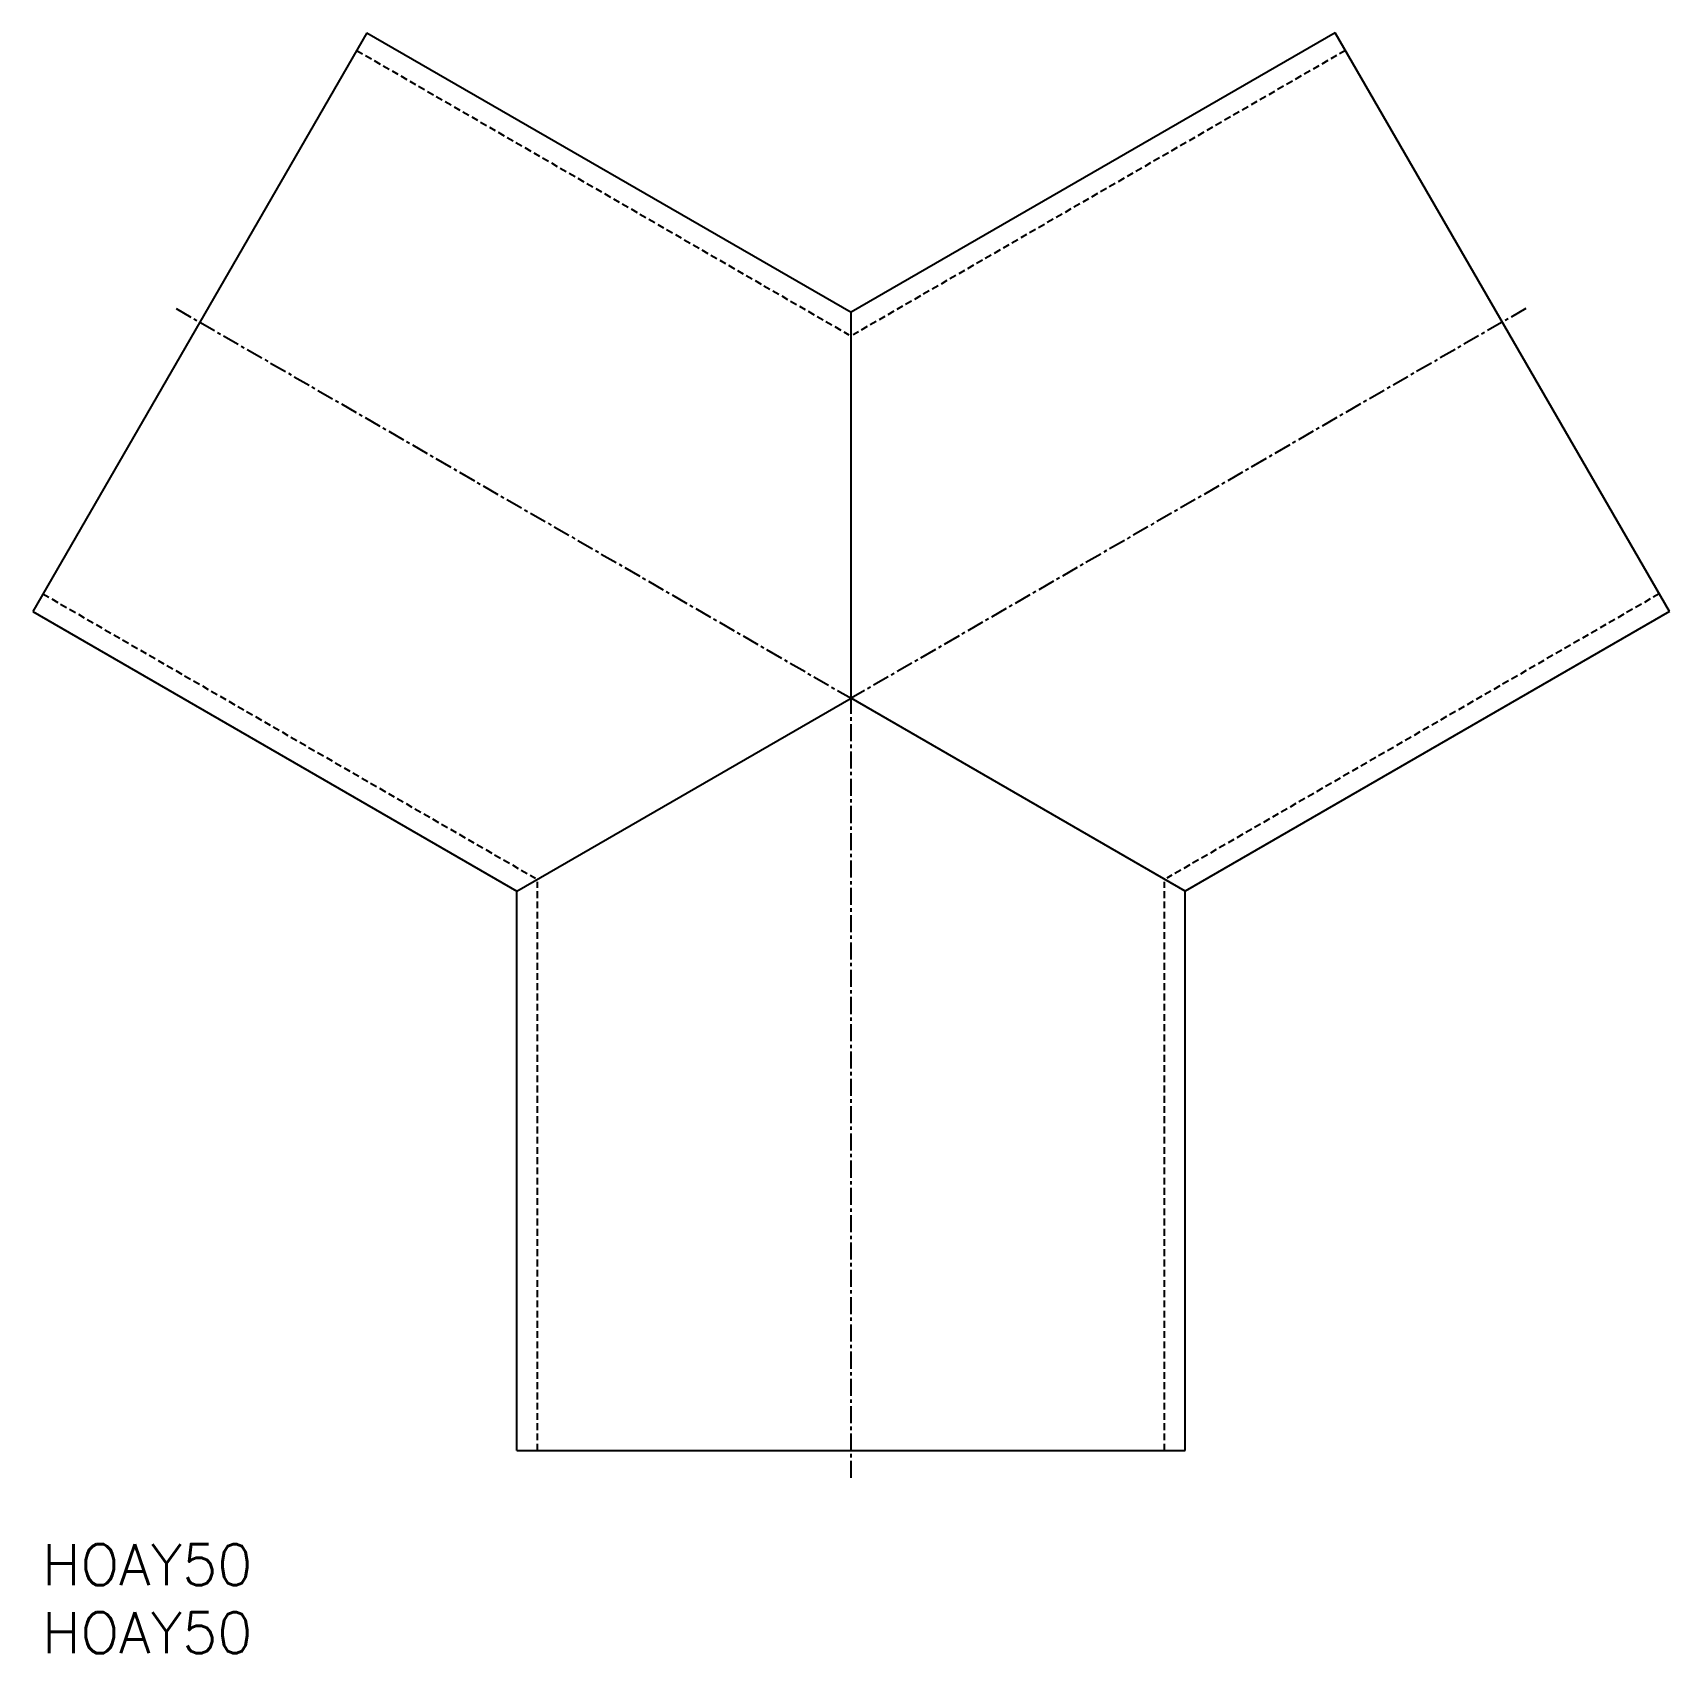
# Model space of a CAD drawing. Extents: x 88 to 208, y 33 to 152.
import ezdxf
from ezdxf.enums import TextEntityAlignment as Align

# ---------------------------------------------------------------- set-up
doc = ezdxf.new("R2010")
doc.units = 0
doc.linetypes.add('CENTER', pattern=[2, 1.25, -0.25, 0.25, -0.25])
doc.linetypes.add('DASHED', pattern=[0.75, 0.5, -0.25])
doc.layers.get('0').update_dxf_attribs({"linetype": 'CONTINUOUS'})
doc.layers.add('CENTER', color=1, linetype='CENTER')
doc.styles.get("Standard").update_dxf_attribs({"font": 'txt.shx', "bigfont": 'extfont.shx'})

msp = doc.modelspace()

# ---------------------------------------------------------------- linework, layer by layer
at = {"color": 7, "linetype": 'CONTINUOUS'}
for p, q in [((112.66, 151.66), (88.16, 109.22)), ((112.66, 151.66), (148.17, 131.16)), ((183.68, 151.66), (148.17, 131.16)), ((208.18, 109.22), (183.68, 151.66)), ((148.17, 102.87), (148.17, 131.16)), ((88.16, 109.22), (123.67, 88.72)), ((208.18, 109.22), (172.67, 88.72)), ((123.67, 88.72), (148.17, 102.87)), ((172.67, 88.72), (148.17, 102.87)), ((123.67, 47.72), (123.67, 88.72)), ((172.67, 47.72), (172.67, 88.72)), ((123.67, 47.72), (172.67, 47.72))]:
    msp.add_line(p, q, dxfattribs=at)
at = {"color": 3, "linetype": 'DASHED'}
for p, q in [((111.91, 150.36), (148.02, 129.51)), ((184.43, 150.36), (148.32, 129.51)), ((88.91, 110.52), (125.02, 89.67)), ((207.43, 110.52), (171.32, 89.67)), ((125.17, 47.72), (125.17, 89.41)), ((171.17, 47.72), (171.17, 89.41))]:
    msp.add_line(p, q, dxfattribs=at)
at = {"layer": 'CENTER', "color": 1, "linetype": 'CENTER'}
for p in [(98.68, 131.44), (197.66, 131.44), (148.17, 45.72)]:
    msp.add_line(p, (148.17, 102.87), dxfattribs=at)

# ---------------------------------------------------------------- texts
at = {"color": 7, "linetype": 'CONTINUOUS'}
for p in [(88.84, 39.36), (88.84, 34.36)]:
    msp.add_text('HOAY50', height=3, dxfattribs=at).set_placement(p, align=Align.MIDDLE_LEFT)

doc.saveas('drawing.dxf')
